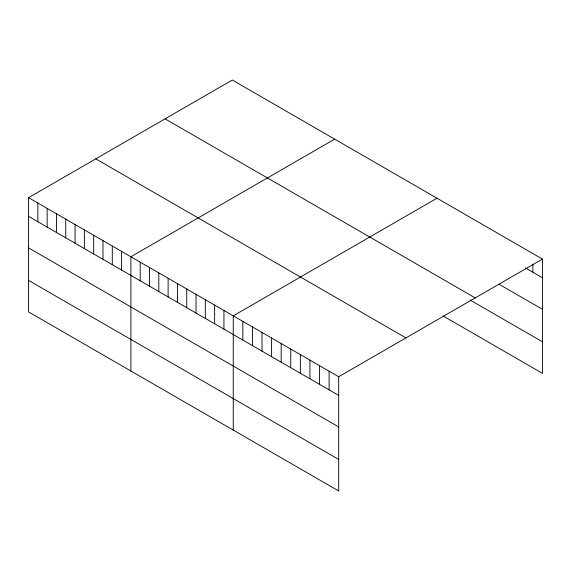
<?xml version="1.0" encoding="UTF-8"?>
<svg xmlns="http://www.w3.org/2000/svg" width="571" height="571" viewBox="0 0 571 571"><rect width="100%" height="100%" fill="white"/><g stroke="black" fill="none" stroke-linecap="round" stroke-linejoin="round"><path stroke-width="0.86" d="M28.55 197.666L338.696 376.732L338.696 490.967L28.55 311.909L28.55 197.666L232.304 80.033L542.45 259.091L542.45 373.334L442.903 315.856M334.656 139.124L130.895 256.757L130.895 371M437.001 198.208L233.246 315.849L233.246 430.084M338.696 376.732L542.45 259.091M525.491 267.977L542.45 277.763M498.94 284.187L542.45 309.304M165.069 118.854L475.208 297.912M470.183 300.075L542.45 341.793M95.792 158.852L405.931 337.911M28.55 216.345L338.696 395.403M28.55 247.878L338.696 426.937M28.55 280.375L338.696 459.434M532.864 264.23L532.864 272.231M329.11 371.193L329.11 389.872M319.524 365.661L319.524 384.333M309.932 360.123L309.932 378.801M300.346 354.591L300.346 373.263M290.76 349.059L290.76 367.731M281.175 343.521L281.175 362.2M271.589 337.989L271.589 356.661M262.003 332.45L262.003 351.129M252.418 326.919L252.418 345.591M242.832 321.38L242.832 340.059M223.939 310.474L223.939 329.153M214.639 305.107L214.639 323.778M205.332 299.732L205.332 318.411M196.024 294.365L196.024 313.036M186.724 288.99L186.724 307.662M177.417 283.616L177.417 302.295M168.117 278.248L168.117 296.92M158.809 272.874L158.809 291.553M149.509 267.499L149.509 286.178M140.202 262.132L140.202 280.804M121.594 251.39L121.594 270.062M112.287 246.015L112.287 264.687M102.987 240.641L102.987 259.32M93.68 235.273L93.68 253.945M84.372 229.899L84.372 248.578M75.072 224.531L75.072 243.203M65.765 219.157L65.765 237.829M56.465 213.782L56.465 232.461M47.157 208.415L47.157 227.087M37.857 203.04L37.857 221.712"/></g></svg>
